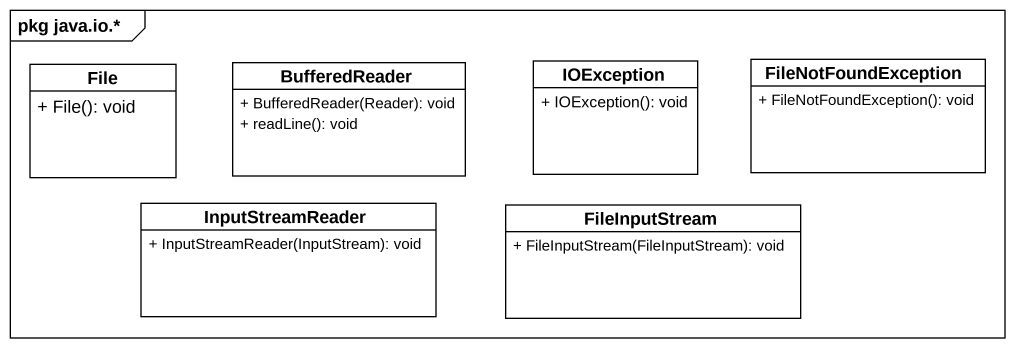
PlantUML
@startuml
mainframe pkg java.io.*
hide circle
hide empty members
skinparam classAttributeIconSize 0
class "File" as File_ {
  + File(): void
}
class BufferedReader {
  + BufferedReader(Reader): void
  + readLine(): void
}
class IOException {
  + IOException(): void
}
class FileNotFoundException {
  + FileNotFoundException(): void
}
class InputStreamReader {
  + InputStreamReader(InputStream): void
}
class FileInputStream {
  + FileInputStream(FileInputStream): void
}
@enduml
